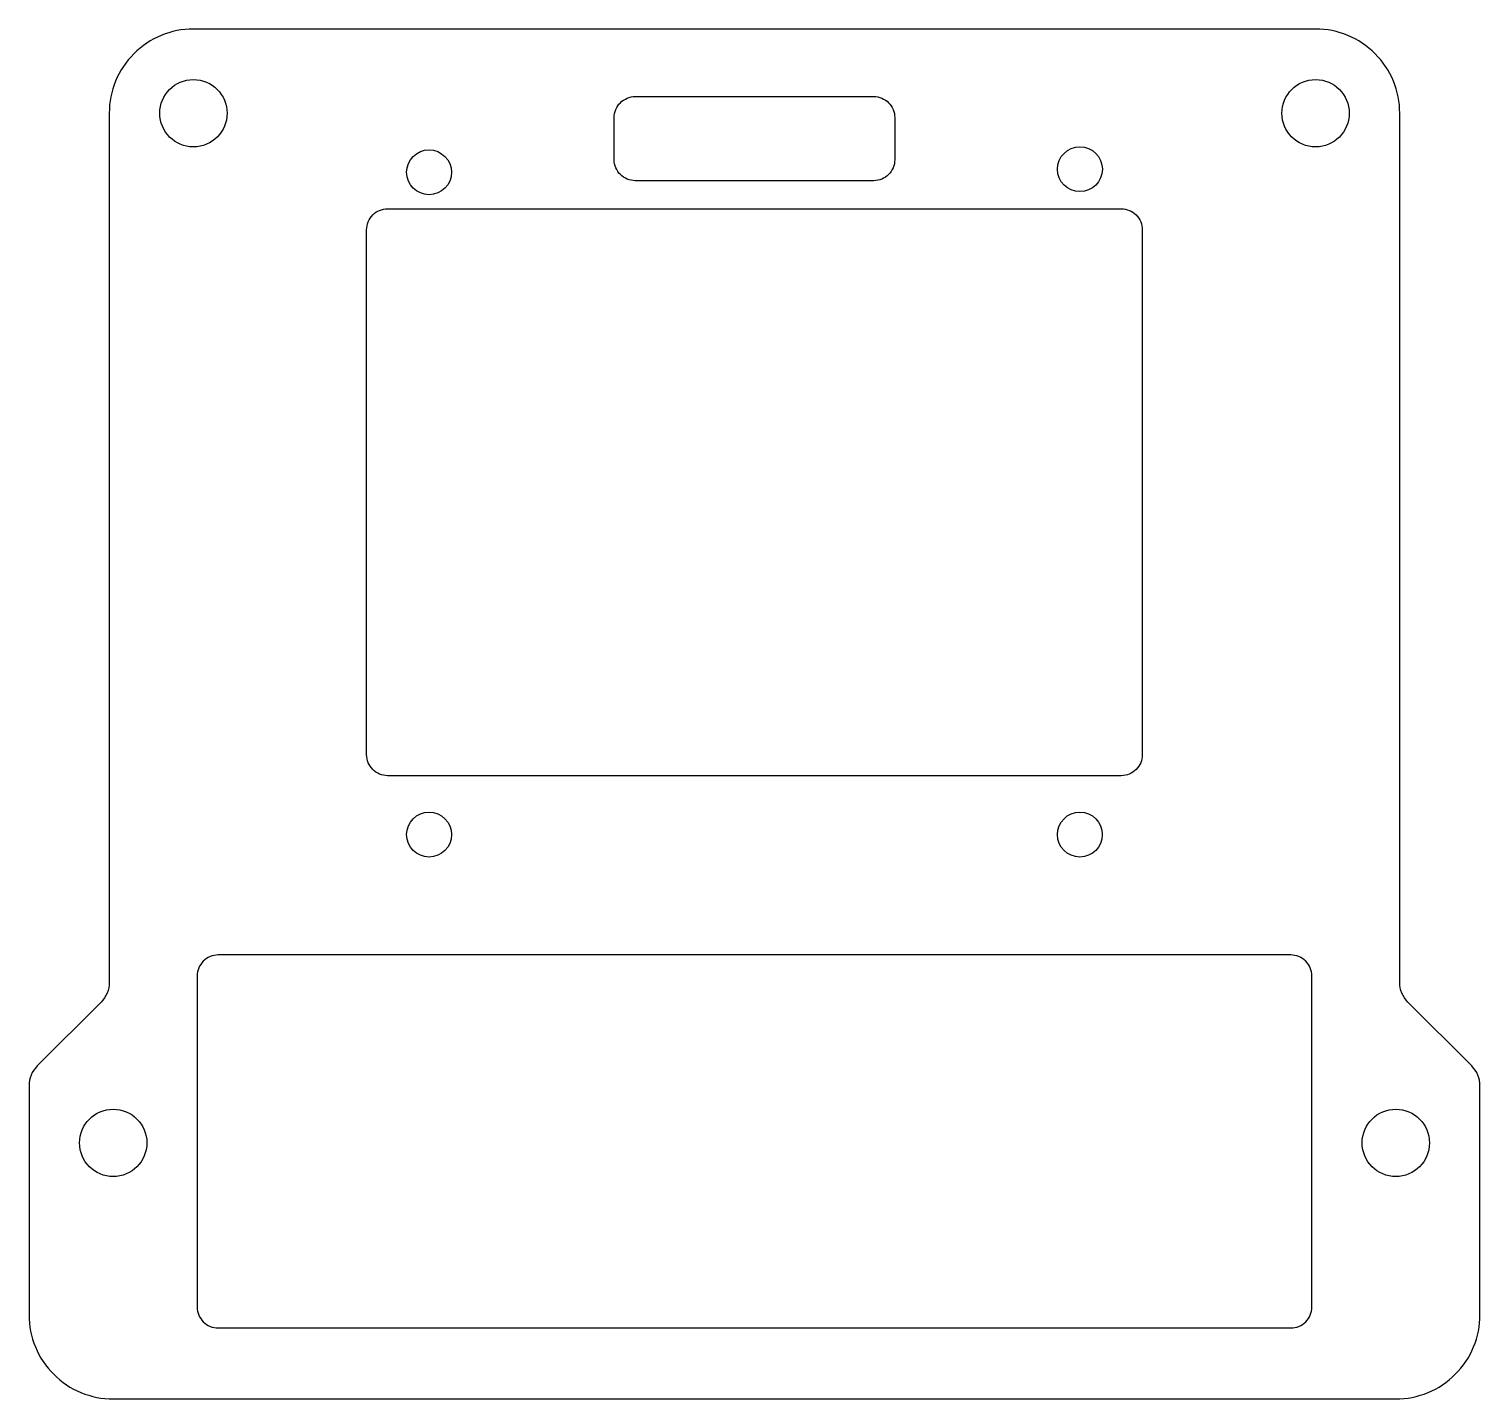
# Model space of a CAD drawing. Header units: inches. Extents: x 0 to 51.7, y 0 to 48.8.
import ezdxf

# ---------------------------------------------------------------- set-up
doc = ezdxf.new("R2010")
doc.units = ezdxf.units.IN
doc.header["$MEASUREMENT"] = 0
doc.layers.add('4段目', color=71, linetype='Continuous')

msp = doc.modelspace()

# ---------------------------------------------------------------- linework, layer by layer
for centre in [(5.86, 45.815), (45.86, 45.815), (3, 9.125), (48.72, 9.125)]:
    msp.add_circle(centre, 1.2)
at = {"layer": '4段目'}
for points in [[(48.86, 14.847), (48.86, 45.815, 0.414214), (45.86, 48.815), (5.86, 48.815, 0.414214), (2.86, 45.815), (2.86, 14.847, -0.198912), (2.567, 14.14), (0.293, 11.865, 0.198912), (0, 11.158), (0, 8.573), (0, 3, 0.414214), (3, 0), (48.72, 0, 0.414214), (51.72, 3), (51.72, 11.158, 0.198912), (51.427, 11.865), (49.153, 14.14, -0.198912)], [(20.859, 44.16), (20.859, 45.66, -0.414214), (21.609, 46.41), (30.109, 46.41, -0.414214), (30.859, 45.66), (30.859, 44.16, -0.414214), (30.109, 43.41), (21.609, 43.41, -0.414214)], [(25.859, 42.41), (38.934, 42.41, -0.414214), (39.684, 41.66), (39.684, 22.96, -0.414214), (38.934, 22.21), (25.859, 22.21), (12.784, 22.21, -0.414214), (12.034, 22.96), (12.034, 41.66, -0.414214), (12.784, 42.41)], [(25.86, 2.529), (44.978, 2.529, 0.414214), (45.728, 3.279), (45.728, 15.071, 0.414214), (44.978, 15.821), (25.86, 15.821), (6.743, 15.821, 0.414214), (5.993, 15.071), (5.993, 3.279, 0.414214), (6.743, 2.529)]]:
    msp.add_lwpolyline(points, format="xyb", close=True, dxfattribs=at)
for centre in [(14.26, 43.71), (37.46, 43.82), (14.26, 20.11), (37.458, 20.11)]:
    msp.add_circle(centre, 0.8, dxfattribs=at)

doc.saveas('drawing.dxf')
